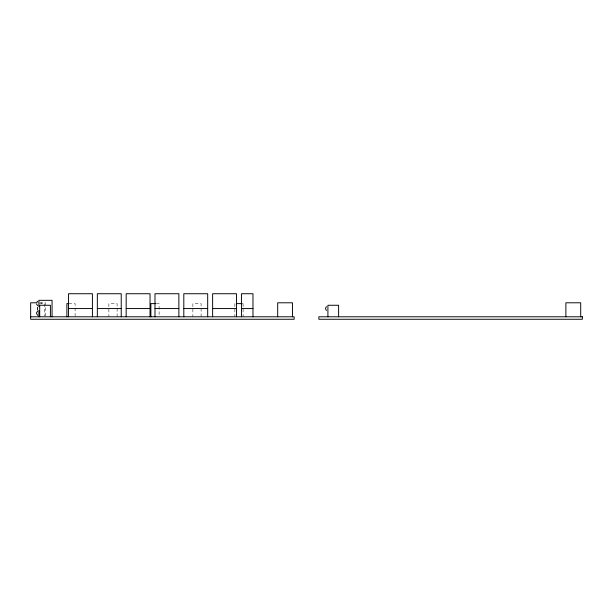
<?xml version="1.0" encoding="UTF-8"?>
<svg xmlns="http://www.w3.org/2000/svg" width="613" height="613" viewBox="0 0 613 613"><rect width="100%" height="100%" fill="white"/><g stroke="black" fill="none" stroke-linecap="round" stroke-linejoin="round"><path stroke-width="0.46" stroke-dasharray="3.06 2.3" d="M39.569 302.791L45.469 302.791L45.469 316.791M39.569 303.542L44.649 303.542L44.649 316.047M68.71 303.619L75.115 303.619L75.115 316.791M156.361 303.619L159.104 303.619L159.104 316.791M243.093 303.619L243.093 316.791M234.863 303.619L234.863 316.791M201.102 316.791L201.102 303.619L192.865 303.619L192.865 316.791M117.114 316.791L117.114 303.619L108.876 303.619L108.876 316.791M41.355 302.791L41.355 303.558"/><path stroke-width="0.92" d="M37.554 307.282L37.554 309.787M36.903 301.91L37.631 301.274M326.392 306.554L325.465 308.531L326.392 310.515M37.631 310.99L36.435 313.151L37.631 315.312M37.132 302.791L30.65 302.791L30.65 319.266L294.148 319.266L294.148 316.791L30.65 316.791M68.71 303.619L66.878 303.619L66.878 316.791M155.449 303.619L150.875 303.619L150.875 316.791M236.695 303.619L242.181 303.619M68.526 308.561L92.41 308.561M97.344 308.561L121.228 308.561M126.171 308.561L150.047 308.561M154.989 308.561L178.866 308.561M183.808 308.561L207.684 308.561M212.627 308.561L236.511 308.561M241.445 308.561L252.977 308.561M37.631 305.596L36.489 304.079M580.703 316.791L580.703 302.791L565.883 302.791L565.883 316.791M338.614 316.791L338.614 305.266L327.909 305.266L327.909 316.791M292.501 316.791L292.501 302.791L277.681 302.791L277.681 316.791M252.977 316.791L252.977 293.734L241.445 293.734L241.445 316.791M236.511 316.791L236.511 293.734L212.627 293.734L212.627 316.791M207.684 316.791L207.684 293.734L183.808 293.734L183.808 316.791M178.866 316.791L178.866 293.734L154.989 293.734L154.989 316.791M150.047 316.791L150.047 293.734L126.171 293.734L126.171 316.791M121.228 316.791L121.228 293.734L97.344 293.734L97.344 316.791M92.41 316.791L92.41 293.734L68.526 293.734L68.526 316.791M52.059 316.791L52.059 300.324L38.887 300.324L38.887 306.73M50.412 316.791L50.412 305.266L39.707 305.266L39.707 316.791M38.887 310.385L38.887 316.791M582.35 316.791L318.852 316.791L318.852 319.266L582.35 319.266L582.35 316.791"/></g></svg>
